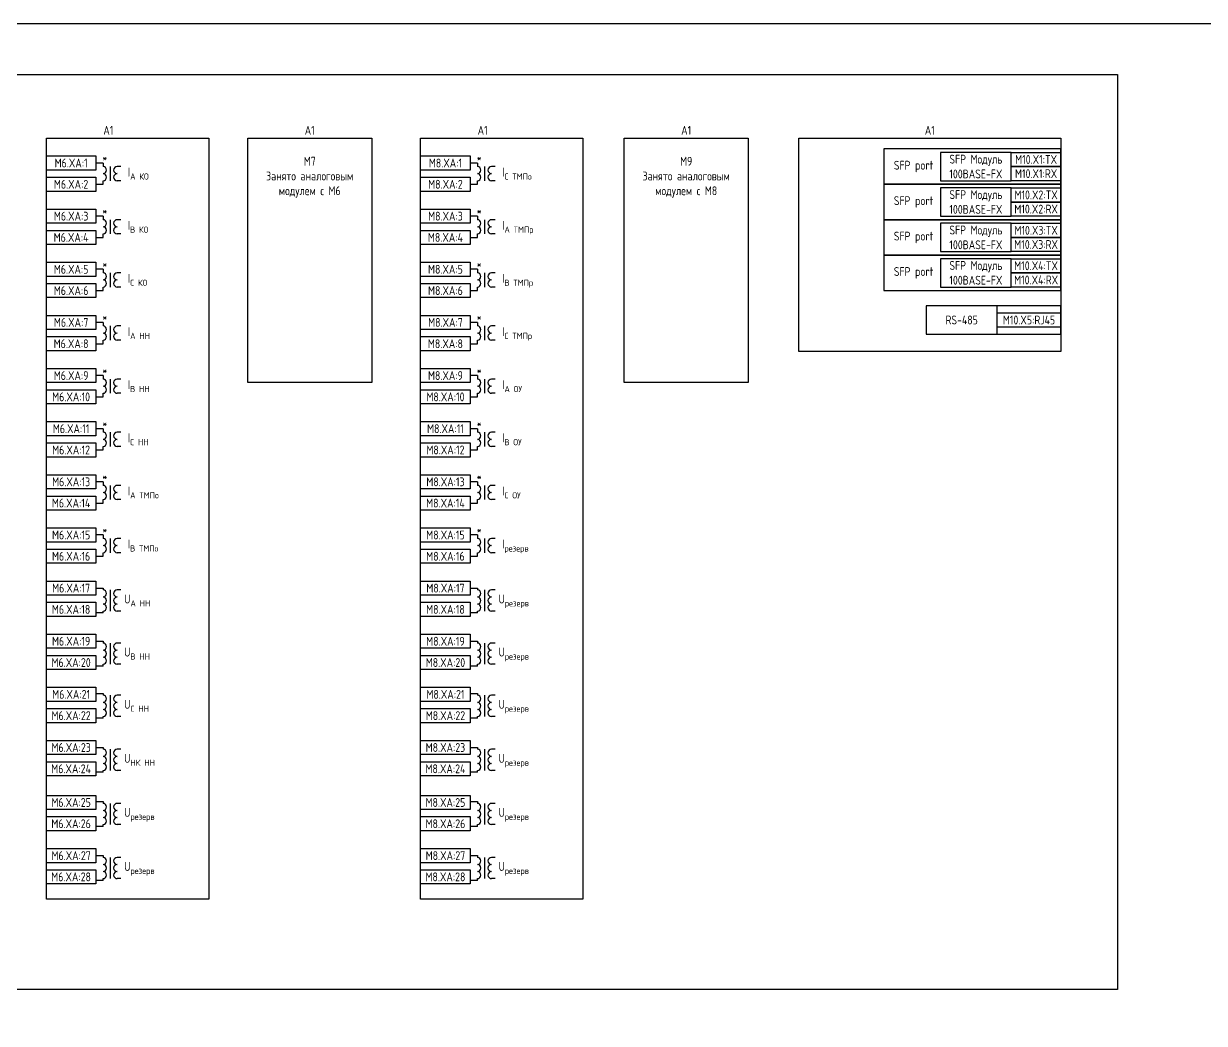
# Model space of a CAD drawing. Header units: millimetres. Extents: x -921 to 2149, y -90 to 586.
# Drawn here: x 306 to 639.3, y 303.8 to 586 of the extents above; entities that cross this region are included whole.
import ezdxf

# ---------------------------------------------------------------- set-up
doc = ezdxf.new("R2010")
doc.units = ezdxf.units.MM
doc.styles.add('Gost_type_A', font='GOST_A.TTF')

msp = doc.modelspace()

# ---------------------------------------------------------------- linework, layer by layer
for p, q in [((328.44, 546.64), (326.44, 546.64)), ((434.09, 546.64), (432.09, 546.64)), ((326.44, 540.64), (328.44, 540.64)), ((432.09, 540.64), (434.09, 540.64)), ((328.44, 531.64), (326.44, 531.64)), ((434.09, 531.64), (432.09, 531.64)), ((326.44, 525.64), (328.44, 525.64)), ((432.09, 525.64), (434.09, 525.64)), ((328.44, 516.64), (326.44, 516.64)), ((434.09, 516.64), (432.09, 516.64)), ((326.44, 510.64), (328.44, 510.64)), ((432.09, 510.64), (434.09, 510.64)), ((328.44, 501.64), (326.44, 501.64)), ((434.09, 501.64), (432.09, 501.64)), ((326.44, 495.64), (328.44, 495.64)), ((432.09, 495.64), (434.09, 495.64)), ((328.44, 486.64), (326.44, 486.64)), ((434.09, 486.64), (432.09, 486.64)), ((326.44, 480.64), (328.44, 480.64)), ((432.09, 480.64), (434.09, 480.64)), ((328.44, 471.64), (326.44, 471.64)), ((434.09, 471.64), (432.09, 471.64)), ((326.44, 465.64), (328.44, 465.64)), ((432.09, 465.64), (434.09, 465.64)), ((328.44, 456.64), (326.44, 456.64)), ((434.09, 456.64), (432.09, 456.64)), ((326.44, 450.64), (328.44, 450.64)), ((432.09, 450.64), (434.09, 450.64)), ((328.44, 441.64), (326.44, 441.64)), ((434.09, 441.64), (432.09, 441.64)), ((326.44, 435.64), (328.44, 435.64)), ((432.09, 435.64), (434.09, 435.64))]:
    msp.add_line(p, q)
at = {"ltscale": 4}
for p, q in [((328.44, 546.64), (328.44, 545.64)), ((434.09, 546.64), (434.09, 545.64)), ((328.44, 546.14), (328.44, 545.64)), ((330.44, 545.64), (330.44, 541.64)), ((330.44, 545.64), (330.44, 541.64)), ((333.44, 545.64), (332.44, 545.64)), ((333.44, 545.64), (332.44, 545.64)), ((434.09, 546.14), (434.09, 545.64)), ((436.09, 545.64), (436.09, 541.64)), ((436.09, 545.64), (436.09, 541.64)), ((439.09, 545.64), (438.09, 545.64)), ((439.09, 545.64), (438.09, 545.64)), ((328.44, 540.64), (328.44, 541.64)), ((333.44, 541.64), (332.44, 541.64)), ((333.44, 541.64), (332.44, 541.64)), ((434.09, 540.64), (434.09, 541.64)), ((439.09, 541.64), (438.09, 541.64)), ((439.09, 541.64), (438.09, 541.64)), ((328.44, 531.64), (328.44, 530.64)), ((328.44, 531.14), (328.44, 530.64)), ((330.44, 530.64), (330.44, 526.64)), ((330.44, 530.64), (330.44, 526.64)), ((333.44, 530.64), (332.44, 530.64)), ((333.44, 530.64), (332.44, 530.64)), ((434.09, 531.64), (434.09, 530.64)), ((434.09, 531.14), (434.09, 530.64)), ((436.09, 530.64), (436.09, 526.64)), ((436.09, 530.64), (436.09, 526.64)), ((439.09, 530.64), (438.09, 530.64)), ((439.09, 530.64), (438.09, 530.64)), ((328.44, 525.64), (328.44, 526.64)), ((333.44, 526.64), (332.44, 526.64)), ((333.44, 526.64), (332.44, 526.64)), ((434.09, 525.64), (434.09, 526.64)), ((439.09, 526.64), (438.09, 526.64)), ((439.09, 526.64), (438.09, 526.64)), ((328.44, 516.64), (328.44, 515.64)), ((434.09, 516.64), (434.09, 515.64)), ((328.44, 516.14), (328.44, 515.64)), ((330.44, 515.64), (330.44, 511.64)), ((330.44, 515.64), (330.44, 511.64)), ((333.44, 515.64), (332.44, 515.64)), ((333.44, 515.64), (332.44, 515.64)), ((434.09, 516.14), (434.09, 515.64)), ((436.09, 515.64), (436.09, 511.64)), ((436.09, 515.64), (436.09, 511.64)), ((439.09, 515.64), (438.09, 515.64)), ((439.09, 515.64), (438.09, 515.64)), ((328.44, 510.64), (328.44, 511.64)), ((333.44, 511.64), (332.44, 511.64)), ((333.44, 511.64), (332.44, 511.64)), ((434.09, 510.64), (434.09, 511.64)), ((439.09, 511.64), (438.09, 511.64)), ((439.09, 511.64), (438.09, 511.64)), ((328.44, 501.64), (328.44, 500.64)), ((328.44, 501.14), (328.44, 500.64)), ((330.44, 500.64), (330.44, 496.64)), ((330.44, 500.64), (330.44, 496.64)), ((333.44, 500.64), (332.44, 500.64)), ((333.44, 500.64), (332.44, 500.64)), ((434.09, 501.64), (434.09, 500.64)), ((434.09, 501.14), (434.09, 500.64)), ((436.09, 500.64), (436.09, 496.64)), ((436.09, 500.64), (436.09, 496.64)), ((439.09, 500.64), (438.09, 500.64)), ((439.09, 500.64), (438.09, 500.64)), ((328.44, 495.64), (328.44, 496.64)), ((333.44, 496.64), (332.44, 496.64)), ((333.44, 496.64), (332.44, 496.64)), ((434.09, 495.64), (434.09, 496.64)), ((439.09, 496.64), (438.09, 496.64)), ((439.09, 496.64), (438.09, 496.64)), ((328.44, 486.64), (328.44, 485.64)), ((434.09, 486.64), (434.09, 485.64)), ((328.44, 486.14), (328.44, 485.64)), ((330.44, 485.64), (330.44, 481.64)), ((330.44, 485.64), (330.44, 481.64)), ((333.44, 485.64), (332.44, 485.64)), ((333.44, 485.64), (332.44, 485.64)), ((434.09, 486.14), (434.09, 485.64)), ((436.09, 485.64), (436.09, 481.64)), ((436.09, 485.64), (436.09, 481.64)), ((439.09, 485.64), (438.09, 485.64)), ((439.09, 485.64), (438.09, 485.64)), ((328.44, 480.64), (328.44, 481.64)), ((333.44, 481.64), (332.44, 481.64)), ((333.44, 481.64), (332.44, 481.64)), ((434.09, 480.64), (434.09, 481.64)), ((439.09, 481.64), (438.09, 481.64)), ((439.09, 481.64), (438.09, 481.64)), ((328.44, 471.64), (328.44, 470.64)), ((328.44, 471.14), (328.44, 470.64)), ((330.44, 470.64), (330.44, 466.64)), ((330.44, 470.64), (330.44, 466.64)), ((333.44, 470.64), (332.44, 470.64)), ((333.44, 470.64), (332.44, 470.64)), ((434.09, 471.64), (434.09, 470.64)), ((434.09, 471.14), (434.09, 470.64)), ((436.09, 470.64), (436.09, 466.64)), ((436.09, 470.64), (436.09, 466.64)), ((439.09, 470.64), (438.09, 470.64)), ((439.09, 470.64), (438.09, 470.64)), ((328.44, 465.64), (328.44, 466.64)), ((333.44, 466.64), (332.44, 466.64)), ((333.44, 466.64), (332.44, 466.64)), ((434.09, 465.64), (434.09, 466.64)), ((439.09, 466.64), (438.09, 466.64)), ((439.09, 466.64), (438.09, 466.64)), ((328.44, 456.64), (328.44, 455.64)), ((434.09, 456.64), (434.09, 455.64)), ((328.44, 456.14), (328.44, 455.64)), ((330.44, 455.64), (330.44, 451.64)), ((330.44, 455.64), (330.44, 451.64)), ((333.44, 455.64), (332.44, 455.64)), ((333.44, 455.64), (332.44, 455.64)), ((434.09, 456.14), (434.09, 455.64)), ((436.09, 455.64), (436.09, 451.64)), ((436.09, 455.64), (436.09, 451.64)), ((439.09, 455.64), (438.09, 455.64)), ((439.09, 455.64), (438.09, 455.64)), ((328.44, 450.64), (328.44, 451.64)), ((333.44, 451.64), (332.44, 451.64)), ((333.44, 451.64), (332.44, 451.64)), ((434.09, 450.64), (434.09, 451.64)), ((439.09, 451.64), (438.09, 451.64)), ((439.09, 451.64), (438.09, 451.64)), ((328.44, 441.64), (328.44, 440.64)), ((328.44, 441.14), (328.44, 440.64)), ((330.44, 440.64), (330.44, 436.64)), ((330.44, 440.64), (330.44, 436.64)), ((333.44, 440.64), (332.44, 440.64)), ((333.44, 440.64), (332.44, 440.64)), ((434.09, 441.64), (434.09, 440.64)), ((434.09, 441.14), (434.09, 440.64)), ((436.09, 440.64), (436.09, 436.64)), ((436.09, 440.64), (436.09, 436.64)), ((439.09, 440.64), (438.09, 440.64)), ((439.09, 440.64), (438.09, 440.64)), ((328.44, 435.64), (328.44, 436.64)), ((333.44, 436.64), (332.44, 436.64)), ((333.44, 436.64), (332.44, 436.64)), ((434.09, 435.64), (434.09, 436.64)), ((439.09, 436.64), (438.09, 436.64)), ((439.09, 436.64), (438.09, 436.64)), ((326.44, 426.64), (328.44, 426.64)), ((328.44, 426.64), (328.44, 426.14)), ((328.44, 426.64), (328.44, 426.14)), ((432.09, 426.64), (434.09, 426.64)), ((434.09, 426.64), (434.09, 426.14)), ((434.09, 426.64), (434.09, 426.14)), ((330.44, 426.14), (330.44, 422.14)), ((330.44, 424.14), (330.44, 420.14)), ((333.44, 426.14), (332.44, 426.14)), ((436.09, 426.14), (436.09, 422.14)), ((436.09, 424.14), (436.09, 420.14)), ((439.09, 426.14), (438.09, 426.14)), ((328.44, 419.64), (328.44, 420.14)), ((333.44, 420.14), (332.44, 420.14)), ((434.09, 419.64), (434.09, 420.14)), ((439.09, 420.14), (438.09, 420.14)), ((328.44, 419.64), (326.44, 419.64)), ((434.09, 419.64), (432.09, 419.64)), ((326.44, 411.64), (328.44, 411.64)), ((328.44, 411.64), (328.44, 411.14)), ((328.44, 411.64), (328.44, 411.14)), ((330.44, 411.14), (330.44, 407.14)), ((333.44, 411.14), (332.44, 411.14)), ((432.09, 411.64), (434.09, 411.64)), ((434.09, 411.64), (434.09, 411.14)), ((434.09, 411.64), (434.09, 411.14)), ((436.09, 411.14), (436.09, 407.14)), ((439.09, 411.14), (438.09, 411.14)), ((330.44, 409.14), (330.44, 405.14)), ((436.09, 409.14), (436.09, 405.14)), ((328.44, 404.64), (326.44, 404.64)), ((328.44, 404.64), (328.44, 405.14)), ((333.44, 405.14), (332.44, 405.14)), ((434.09, 404.64), (432.09, 404.64)), ((434.09, 404.64), (434.09, 405.14)), ((439.09, 405.14), (438.09, 405.14)), ((326.44, 396.89), (328.44, 396.89)), ((328.44, 396.89), (328.44, 396.39)), ((328.44, 396.89), (328.44, 396.39)), ((432.09, 396.89), (434.09, 396.89)), ((434.09, 396.89), (434.09, 396.39)), ((434.09, 396.89), (434.09, 396.39)), ((330.44, 396.39), (330.44, 392.39)), ((330.44, 394.39), (330.44, 390.39)), ((333.44, 396.39), (332.44, 396.39)), ((436.09, 396.39), (436.09, 392.39)), ((436.09, 394.39), (436.09, 390.39)), ((439.09, 396.39), (438.09, 396.39)), ((328.44, 389.89), (328.44, 390.39)), ((333.44, 390.39), (332.44, 390.39)), ((434.09, 389.89), (434.09, 390.39)), ((439.09, 390.39), (438.09, 390.39)), ((328.44, 389.89), (326.44, 389.89)), ((434.09, 389.89), (432.09, 389.89)), ((326.44, 381.64), (328.44, 381.64)), ((328.44, 381.64), (328.44, 381.14)), ((328.44, 381.64), (328.44, 381.14)), ((330.44, 381.14), (330.44, 377.14)), ((333.44, 381.14), (332.44, 381.14)), ((432.09, 381.64), (434.09, 381.64)), ((434.09, 381.64), (434.09, 381.14)), ((434.09, 381.64), (434.09, 381.14)), ((436.09, 381.14), (436.09, 377.14)), ((439.09, 381.14), (438.09, 381.14)), ((330.44, 379.14), (330.44, 375.14)), ((436.09, 379.14), (436.09, 375.14)), ((328.44, 374.64), (326.44, 374.64)), ((328.44, 374.64), (328.44, 375.14)), ((333.44, 375.14), (332.44, 375.14)), ((434.09, 374.64), (432.09, 374.64)), ((434.09, 374.64), (434.09, 375.14)), ((439.09, 375.14), (438.09, 375.14)), ((326.44, 366.38), (328.44, 366.38)), ((328.44, 366.38), (328.44, 365.88)), ((328.44, 366.38), (328.44, 365.88)), ((330.44, 365.88), (330.44, 361.88)), ((330.44, 363.88), (330.44, 359.88)), ((333.44, 365.88), (332.44, 365.88)), ((432.09, 366.38), (434.09, 366.38)), ((434.09, 366.38), (434.09, 365.88)), ((434.09, 366.38), (434.09, 365.88)), ((436.09, 365.88), (436.09, 361.88)), ((436.09, 363.88), (436.09, 359.88)), ((439.09, 365.88), (438.09, 365.88)), ((328.44, 359.38), (326.44, 359.38)), ((328.44, 359.38), (328.44, 359.88)), ((333.44, 359.88), (332.44, 359.88)), ((434.09, 359.38), (432.09, 359.38)), ((434.09, 359.38), (434.09, 359.88)), ((439.09, 359.88), (438.09, 359.88)), ((326.44, 351.12), (328.44, 351.12)), ((328.44, 351.12), (328.44, 350.62)), ((328.44, 351.12), (328.44, 350.62)), ((330.44, 350.62), (330.44, 346.62)), ((333.44, 350.62), (332.44, 350.62)), ((432.09, 351.12), (434.09, 351.12)), ((434.09, 351.12), (434.09, 350.62)), ((434.09, 351.12), (434.09, 350.62)), ((436.09, 350.62), (436.09, 346.62)), ((439.09, 350.62), (438.09, 350.62)), ((330.44, 348.62), (330.44, 344.62)), ((436.09, 348.62), (436.09, 344.62)), ((328.44, 344.12), (326.44, 344.12)), ((328.44, 344.12), (328.44, 344.62)), ((333.44, 344.62), (332.44, 344.62)), ((434.09, 344.12), (432.09, 344.12)), ((434.09, 344.12), (434.09, 344.62)), ((439.09, 344.62), (438.09, 344.62))]:
    msp.add_line(p, q, dxfattribs=at)
for points in [[(-920.84, 586), (2149.4, 586), (2149.4, -90), (-920.84, -90)], [(0, 571.64), (614.79, 571.64), (614.79, 313.36), (0, 313.36)], [(312.44, 553.64), (358.26, 553.64), (358.26, 338.86), (312.44, 338.86)], [(369.28, 553.64), (404.28, 553.64), (404.28, 484.64), (369.28, 484.64)], [(418.09, 553.64), (463.91, 553.64), (463.91, 338.87), (418.09, 338.87)], [(475.54, 553.64), (510.54, 553.64), (510.54, 484.64), (475.54, 484.64)], [(524.8, 553.64), (598.8, 553.64), (598.8, 493.46), (524.8, 493.46)], [(598.8, 550.64), (548.8, 550.64), (548.8, 540.64), (598.8, 540.64)], [(312.44, 548.64), (326.44, 548.64), (326.44, 544.64), (312.44, 544.64)], [(418.09, 548.64), (432.09, 548.64), (432.09, 544.64), (418.09, 544.64)], [(584.8, 549.64), (598.8, 549.64), (598.8, 545.64), (584.8, 545.64)], [(584.8, 545.64), (598.8, 545.64), (598.8, 541.64), (584.8, 541.64)], [(312.44, 542.64), (326.44, 542.64), (326.44, 538.64), (312.44, 538.64)], [(418.09, 542.64), (432.09, 542.64), (432.09, 538.64), (418.09, 538.64)], [(598.8, 540.64), (548.8, 540.64), (548.8, 530.64), (598.8, 530.64)], [(584.8, 539.64), (598.8, 539.64), (598.8, 535.64), (584.8, 535.64)], [(312.44, 533.64), (326.44, 533.64), (326.44, 529.64), (312.44, 529.64)], [(418.09, 533.64), (432.09, 533.64), (432.09, 529.64), (418.09, 529.64)], [(584.8, 535.64), (598.8, 535.64), (598.8, 531.64), (584.8, 531.64)], [(598.8, 530.64), (548.8, 530.64), (548.8, 520.64), (598.8, 520.64)], [(312.44, 527.64), (326.44, 527.64), (326.44, 523.64), (312.44, 523.64)], [(418.09, 527.64), (432.09, 527.64), (432.09, 523.64), (418.09, 523.64)], [(584.8, 529.64), (598.8, 529.64), (598.8, 525.64), (584.8, 525.64)], [(584.8, 525.64), (598.8, 525.64), (598.8, 521.64), (584.8, 521.64)], [(598.8, 520.64), (548.8, 520.64), (548.8, 510.64), (598.8, 510.64)], [(312.44, 518.64), (326.44, 518.64), (326.44, 514.64), (312.44, 514.64)], [(418.09, 518.64), (432.09, 518.64), (432.09, 514.64), (418.09, 514.64)], [(584.8, 519.64), (598.8, 519.64), (598.8, 515.64), (584.8, 515.64)], [(584.8, 515.64), (598.8, 515.64), (598.8, 511.64), (584.8, 511.64)], [(312.44, 512.64), (326.44, 512.64), (326.44, 508.64), (312.44, 508.64)], [(418.09, 512.64), (432.09, 512.64), (432.09, 508.64), (418.09, 508.64)], [(312.44, 503.64), (326.44, 503.64), (326.44, 499.64), (312.44, 499.64)], [(418.09, 503.64), (432.09, 503.64), (432.09, 499.64), (418.09, 499.64)], [(580.8, 504.33), (598.8, 504.33), (598.8, 500.33), (580.8, 500.33)], [(312.44, 497.64), (326.44, 497.64), (326.44, 493.64), (312.44, 493.64)], [(418.09, 497.64), (432.09, 497.64), (432.09, 493.64), (418.09, 493.64)], [(312.44, 488.64), (326.44, 488.64), (326.44, 484.64), (312.44, 484.64)], [(418.09, 488.64), (432.09, 488.64), (432.09, 484.64), (418.09, 484.64)], [(312.44, 482.64), (326.44, 482.64), (326.44, 478.64), (312.44, 478.64)], [(418.09, 482.64), (432.09, 482.64), (432.09, 478.64), (418.09, 478.64)], [(312.44, 473.64), (326.44, 473.64), (326.44, 469.64), (312.44, 469.64)], [(418.09, 473.64), (432.09, 473.64), (432.09, 469.64), (418.09, 469.64)], [(312.44, 467.64), (326.44, 467.64), (326.44, 463.64), (312.44, 463.64)], [(418.09, 467.64), (432.09, 467.64), (432.09, 463.64), (418.09, 463.64)], [(312.44, 458.64), (326.44, 458.64), (326.44, 454.64), (312.44, 454.64)], [(418.09, 458.64), (432.09, 458.64), (432.09, 454.64), (418.09, 454.64)], [(312.44, 452.64), (326.44, 452.64), (326.44, 448.64), (312.44, 448.64)], [(418.09, 452.64), (432.09, 452.64), (432.09, 448.64), (418.09, 448.64)], [(312.44, 443.64), (326.44, 443.64), (326.44, 439.64), (312.44, 439.64)], [(418.09, 443.64), (432.09, 443.64), (432.09, 439.64), (418.09, 439.64)], [(312.44, 437.64), (326.44, 437.64), (326.44, 433.64), (312.44, 433.64)], [(418.09, 437.64), (432.09, 437.64), (432.09, 433.64), (418.09, 433.64)], [(312.44, 428.64), (326.44, 428.64), (326.44, 424.64), (312.44, 424.64)], [(418.09, 428.64), (432.09, 428.64), (432.09, 424.64), (418.09, 424.64)], [(312.44, 422.64), (326.44, 422.64), (326.44, 418.64), (312.44, 418.64)], [(418.09, 422.64), (432.09, 422.64), (432.09, 418.64), (418.09, 418.64)], [(312.44, 413.64), (326.44, 413.64), (326.44, 409.64), (312.44, 409.64)], [(418.09, 413.64), (432.09, 413.64), (432.09, 409.64), (418.09, 409.64)], [(312.44, 407.64), (326.44, 407.64), (326.44, 403.64), (312.44, 403.64)], [(418.09, 407.64), (432.09, 407.64), (432.09, 403.64), (418.09, 403.64)], [(312.44, 398.64), (326.44, 398.64), (326.44, 394.64), (312.44, 394.64)], [(418.09, 398.64), (432.09, 398.64), (432.09, 394.64), (418.09, 394.64)], [(312.44, 392.64), (326.44, 392.64), (326.44, 388.64), (312.44, 388.64)], [(418.09, 392.64), (432.09, 392.64), (432.09, 388.64), (418.09, 388.64)], [(312.44, 383.64), (326.44, 383.64), (326.44, 379.64), (312.44, 379.64)], [(418.09, 383.64), (432.09, 383.64), (432.09, 379.64), (418.09, 379.64)], [(312.44, 377.64), (326.44, 377.64), (326.44, 373.64), (312.44, 373.64)], [(418.09, 377.64), (432.09, 377.64), (432.09, 373.64), (418.09, 373.64)], [(312.44, 368.12), (326.44, 368.12), (326.44, 364.12), (312.44, 364.12)], [(418.09, 368.12), (432.09, 368.12), (432.09, 364.12), (418.09, 364.12)], [(312.44, 362.12), (326.44, 362.12), (326.44, 358.12), (312.44, 358.12)], [(418.09, 362.12), (432.09, 362.12), (432.09, 358.12), (418.09, 358.12)], [(312.44, 353.12), (326.44, 353.12), (326.44, 349.12), (312.44, 349.12)], [(418.09, 353.12), (432.09, 353.12), (432.09, 349.12), (418.09, 349.12)], [(312.44, 347.12), (326.44, 347.12), (326.44, 343.12), (312.44, 343.12)], [(418.09, 347.12), (432.09, 347.12), (432.09, 343.12), (418.09, 343.12)]]:
    msp.add_lwpolyline(points, close=True)
at = {"linetype": 'Continuous', "lineweight": 25, "ltscale": 4}
for points in [[(564.8, 541.64), (584.8, 541.64), (584.8, 549.64), (564.8, 549.64)], [(564.8, 531.64), (584.8, 531.64), (584.8, 539.64), (564.8, 539.64)], [(564.8, 521.64), (584.8, 521.64), (584.8, 529.64), (564.8, 529.64)], [(564.8, 511.64), (584.8, 511.64), (584.8, 519.64), (564.8, 519.64)]]:
    msp.add_lwpolyline(points, close=True, dxfattribs=at)
at = {"ltscale": 4}
for points in [[(560.8, 498.33), (598.8, 498.33), (598.8, 506.33), (560.8, 506.33)], [(560.8, 498.33), (580.8, 498.33), (580.8, 506.33), (560.8, 506.33)]]:
    msp.add_lwpolyline(points, close=True, dxfattribs=at)
for centre, start, end in [((328.44, 544.64), 270, 90), ((328.44, 544.64), 270, 90), ((328.44, 542.64), 270, 90), ((328.44, 542.64), 270, 90), ((332.44, 544.64), 90, 270), ((332.44, 544.64), 90, 270), ((332.44, 542.64), 90, 270), ((332.44, 542.64), 90, 270), ((434.09, 544.64), 270, 90), ((434.09, 544.64), 270, 90), ((434.09, 542.64), 270, 90), ((434.09, 542.64), 270, 90), ((438.09, 544.64), 90, 270), ((438.09, 544.64), 90, 270), ((438.09, 542.64), 90, 270), ((438.09, 542.64), 90, 270), ((328.44, 529.64), 270, 90), ((328.44, 529.64), 270, 90), ((332.44, 529.64), 90, 270), ((332.44, 529.64), 90, 270), ((434.09, 529.64), 270, 90), ((434.09, 529.64), 270, 90), ((438.09, 529.64), 90, 270), ((438.09, 529.64), 90, 270), ((328.44, 527.64), 270, 90), ((328.44, 527.64), 270, 90), ((332.44, 527.64), 90, 270), ((332.44, 527.64), 90, 270), ((434.09, 527.64), 270, 90), ((434.09, 527.64), 270, 90), ((438.09, 527.64), 90, 270), ((438.09, 527.64), 90, 270), ((328.44, 514.64), 270, 90), ((328.44, 514.64), 270, 90), ((328.44, 512.64), 270, 90), ((328.44, 512.64), 270, 90), ((332.44, 514.64), 90, 270), ((332.44, 514.64), 90, 270), ((332.44, 512.64), 90, 270), ((332.44, 512.64), 90, 270), ((434.09, 514.64), 270, 90), ((434.09, 514.64), 270, 90), ((434.09, 512.64), 270, 90), ((434.09, 512.64), 270, 90), ((438.09, 514.64), 90, 270), ((438.09, 514.64), 90, 270), ((438.09, 512.64), 90, 270), ((438.09, 512.64), 90, 270), ((328.44, 499.64), 270, 90), ((328.44, 499.64), 270, 90), ((332.44, 499.64), 90, 270), ((332.44, 499.64), 90, 270), ((434.09, 499.64), 270, 90), ((434.09, 499.64), 270, 90), ((438.09, 499.64), 90, 270), ((438.09, 499.64), 90, 270), ((328.44, 497.64), 270, 90), ((328.44, 497.64), 270, 90), ((332.44, 497.64), 90, 270), ((332.44, 497.64), 90, 270), ((434.09, 497.64), 270, 90), ((434.09, 497.64), 270, 90), ((438.09, 497.64), 90, 270), ((438.09, 497.64), 90, 270), ((328.44, 484.64), 270, 90), ((328.44, 484.64), 270, 90), ((328.44, 482.64), 270, 90), ((328.44, 482.64), 270, 90), ((332.44, 484.64), 90, 270), ((332.44, 484.64), 90, 270), ((332.44, 482.64), 90, 270), ((332.44, 482.64), 90, 270), ((434.09, 484.64), 270, 90), ((434.09, 484.64), 270, 90), ((434.09, 482.64), 270, 90), ((434.09, 482.64), 270, 90), ((438.09, 484.64), 90, 270), ((438.09, 484.64), 90, 270), ((438.09, 482.64), 90, 270), ((438.09, 482.64), 90, 270), ((328.44, 469.64), 270, 90), ((328.44, 469.64), 270, 90), ((332.44, 469.64), 90, 270), ((332.44, 469.64), 90, 270), ((434.09, 469.64), 270, 90), ((434.09, 469.64), 270, 90), ((438.09, 469.64), 90, 270), ((438.09, 469.64), 90, 270), ((328.44, 467.64), 270, 90), ((328.44, 467.64), 270, 90), ((332.44, 467.64), 90, 270), ((332.44, 467.64), 90, 270), ((434.09, 467.64), 270, 90), ((434.09, 467.64), 270, 90), ((438.09, 467.64), 90, 270), ((438.09, 467.64), 90, 270), ((328.44, 454.64), 270, 90), ((328.44, 454.64), 270, 90), ((328.44, 452.64), 270, 90), ((328.44, 452.64), 270, 90), ((332.44, 454.64), 90, 270), ((332.44, 454.64), 90, 270), ((332.44, 452.64), 90, 270), ((332.44, 452.64), 90, 270), ((434.09, 454.64), 270, 90), ((434.09, 454.64), 270, 90), ((434.09, 452.64), 270, 90), ((434.09, 452.64), 270, 90), ((438.09, 454.64), 90, 270), ((438.09, 454.64), 90, 270), ((438.09, 452.64), 90, 270), ((438.09, 452.64), 90, 270), ((328.44, 439.64), 270, 90), ((328.44, 439.64), 270, 90), ((332.44, 439.64), 90, 270), ((332.44, 439.64), 90, 270), ((434.09, 439.64), 270, 90), ((434.09, 439.64), 270, 90), ((438.09, 439.64), 90, 270), ((438.09, 439.64), 90, 270), ((328.44, 437.64), 270, 90), ((328.44, 437.64), 270, 90), ((332.44, 437.64), 90, 270), ((332.44, 437.64), 90, 270), ((434.09, 437.64), 270, 90), ((434.09, 437.64), 270, 90), ((438.09, 437.64), 90, 270), ((438.09, 437.64), 90, 270), ((328.44, 425.14), 270, 90), ((328.44, 423.14), 270, 90), ((332.44, 425.14), 90, 270), ((332.44, 425.14), 90, 270), ((332.44, 423.14), 90, 270), ((332.44, 423.14), 90, 270), ((434.09, 425.14), 270, 90), ((434.09, 423.14), 270, 90), ((438.09, 425.14), 90, 270), ((438.09, 425.14), 90, 270), ((438.09, 423.14), 90, 270), ((438.09, 423.14), 90, 270), ((328.44, 421.14), 270, 90), ((332.44, 421.14), 90, 270), ((434.09, 421.14), 270, 90), ((438.09, 421.14), 90, 270), ((328.44, 410.14), 270, 90), ((332.44, 410.14), 90, 270), ((332.44, 410.14), 90, 270), ((434.09, 410.14), 270, 90), ((438.09, 410.14), 90, 270), ((438.09, 410.14), 90, 270), ((328.44, 408.14), 270, 90), ((328.44, 406.14), 270, 90), ((332.44, 408.14), 90, 270), ((332.44, 408.14), 90, 270), ((332.44, 406.14), 90, 270), ((434.09, 408.14), 270, 90), ((434.09, 406.14), 270, 90), ((438.09, 408.14), 90, 270), ((438.09, 408.14), 90, 270), ((438.09, 406.14), 90, 270), ((328.44, 395.39), 270, 90), ((328.44, 393.39), 270, 90), ((332.44, 395.39), 90, 270), ((332.44, 395.39), 90, 270), ((332.44, 393.39), 90, 270), ((332.44, 393.39), 90, 270), ((434.09, 395.39), 270, 90), ((434.09, 393.39), 270, 90), ((438.09, 395.39), 90, 270), ((438.09, 395.39), 90, 270), ((438.09, 393.39), 90, 270), ((438.09, 393.39), 90, 270), ((328.44, 391.39), 270, 90), ((332.44, 391.39), 90, 270), ((434.09, 391.39), 270, 90), ((438.09, 391.39), 90, 270), ((328.44, 380.14), 270, 90), ((332.44, 380.14), 90, 270), ((332.44, 380.14), 90, 270), ((434.09, 380.14), 270, 90), ((438.09, 380.14), 90, 270), ((438.09, 380.14), 90, 270), ((328.44, 378.14), 270, 90), ((328.44, 376.14), 270, 90), ((332.44, 378.14), 90, 270), ((332.44, 378.14), 90, 270), ((332.44, 376.14), 90, 270), ((434.09, 378.14), 270, 90), ((434.09, 376.14), 270, 90), ((438.09, 378.14), 90, 270), ((438.09, 378.14), 90, 270), ((438.09, 376.14), 90, 270), ((328.44, 364.88), 270, 90), ((328.44, 362.88), 270, 90), ((332.44, 364.88), 90, 270), ((332.44, 364.88), 90, 270), ((332.44, 362.88), 90, 270), ((332.44, 362.88), 90, 270), ((434.09, 364.88), 270, 90), ((434.09, 362.88), 270, 90), ((438.09, 364.88), 90, 270), ((438.09, 364.88), 90, 270), ((438.09, 362.88), 90, 270), ((438.09, 362.88), 90, 270), ((328.44, 360.88), 270, 90), ((332.44, 360.88), 90, 270), ((434.09, 360.88), 270, 90), ((438.09, 360.88), 90, 270), ((328.44, 349.62), 270, 90), ((332.44, 349.62), 90, 270), ((332.44, 349.62), 90, 270), ((434.09, 349.62), 270, 90), ((438.09, 349.62), 90, 270), ((438.09, 349.62), 90, 270), ((328.44, 347.62), 270, 90), ((328.44, 345.62), 270, 90), ((332.44, 347.62), 90, 270), ((332.44, 347.62), 90, 270), ((332.44, 345.62), 90, 270), ((434.09, 347.62), 270, 90), ((434.09, 345.62), 270, 90), ((438.09, 347.62), 90, 270), ((438.09, 347.62), 90, 270), ((438.09, 345.62), 90, 270)]:
    msp.add_arc(centre, 1, start, end, dxfattribs=at)

# ---------------------------------------------------------------- texts
at = {"char_height": 2.5, "attachment_point": 8, "line_spacing_factor": 0.9, "style": 'Gost_type_A'}
for insert, width in [((329.94, 554.64), 35), ((386.78, 554.64), 35), ((435.59, 554.64), 35), ((493.04, 554.64), 35), ((561.8, 554.64), 74.0002)]:
    msp.add_mtext('A1', dxfattribs=dict(at, insert=insert, width=width))
at = {"char_height": 2.5, "style": 'Gost_type_A'}
for s, insert, width, attachment_point in [('M6.XA:1', (319.44, 546.64), 14, 5), ('*', (328.94, 548.14), 3, 5), ('M7\\PЗанято аналоговым модулем с М6', (386.78, 542.64), 35, 5), ('M8.XA:1', (425.09, 546.64), 14, 5), ('*', (434.59, 548.14), 3, 5), ('M9\\PЗанято аналоговым модулем с М8', (493.04, 542.64), 35, 5), ('SFP port', (562.8, 545.64), 20, 6), ('SFP Mодуль 100BASE-FX', (574.8, 545.64), 19.9998, 5), ('M10.X1:TX', (591.8, 547.64), 14, 5), ('\\A1;I{\\H0.7x;\\S^ А КО;}', (335.44, 543.64), 8, 4), ('\\A1;I{\\H0.7x;\\S^ С ТМПо;}', (441.09, 543.64), 8, 4), ('M10.X1:RX', (591.8, 543.64), 14, 5), ('M6.XA:2', (319.43, 540.64), 14.018, 5), ('M8.XA:2', (425.09, 540.64), 14.018, 5), ('SFP port', (562.8, 535.64), 20, 6), ('SFP Mодуль 100BASE-FX', (574.8, 535.64), 19.9998, 5), ('M10.X2:TX', (591.8, 537.64), 14, 5), ('*', (328.94, 533.14), 3, 5), ('*', (434.59, 533.14), 3, 5), ('M10.X2:RX', (591.8, 533.64), 14, 5), ('M6.XA:3', (319.44, 531.64), 14, 5), ('\\A1;I{\\H0.7x;\\S^ В КО;}', (335.44, 528.64), 8, 4), ('M8.XA:3', (425.09, 531.64), 14, 5), ('\\A1;I{\\H0.7x;\\S^ А ТМПр;}', (441.09, 528.64), 8, 4), ('M6.XA:4', (319.43, 525.63), 14.018, 5), ('M8.XA:4', (425.09, 525.63), 14.018, 5), ('SFP port', (562.8, 525.64), 20, 6), ('SFP Mодуль 100BASE-FX', (574.8, 525.64), 19.9998, 5), ('M10.X3:TX', (591.8, 527.64), 14, 5), ('M10.X3:RX', (591.8, 523.64), 14, 5), ('M6.XA:5', (319.44, 516.64), 14, 5), ('*', (328.94, 518.14), 3, 5), ('M8.XA:5', (425.09, 516.64), 14, 5), ('*', (434.59, 518.14), 3, 5), ('SFP port', (562.8, 515.64), 20, 6), ('SFP Mодуль 100BASE-FX', (574.8, 515.64), 19.9998, 5), ('M10.X4:TX', (591.8, 517.64), 14, 5), ('\\A1;I{\\H0.7x;\\S^ С КО;}', (335.44, 513.64), 8, 4), ('\\A1;I{\\H0.7x;\\S^ В ТМПр;}', (441.09, 513.64), 8, 4), ('M10.X4:RX', (591.8, 513.64), 14, 5), ('M6.XA:6', (319.43, 510.63), 14.018, 5), ('M8.XA:6', (425.09, 510.63), 14.018, 5), ('*', (328.94, 503.14), 3, 5), ('*', (434.59, 503.14), 3, 5), ('RS-485', (570.8, 502.33), 19.9998, 5), ('M10.X5:RJ45', (589.8, 502.33), 18.0002, 5), ('M6.XA:7', (319.44, 501.64), 14, 5), ('\\A1;I{\\H0.7x;\\S^ А НН;}', (335.44, 498.64), 8, 4), ('M8.XA:7', (425.09, 501.64), 14, 5), ('\\A1;I{\\H0.7x;\\S^ С ТМПр;}', (441.09, 498.64), 8, 4), ('M6.XA:8', (319.43, 495.63), 14.018, 5), ('M8.XA:8', (425.09, 495.63), 14.018, 5), ('M6.XA:9', (319.44, 486.64), 14, 5), ('*', (328.94, 488.14), 3, 5), ('M8.XA:9', (425.09, 486.64), 14, 5), ('*', (434.59, 488.14), 3, 5), ('\\A1;I{\\H0.7x;\\S^ В НН;}', (335.44, 483.64), 8, 4), ('\\A1;I{\\H0.7x;\\S^ А ОУ;}', (441.09, 483.64), 8, 4), ('M6.XA:10', (319.43, 480.63), 14.018, 5), ('M8.XA:10', (425.09, 480.63), 14.018, 5), ('*', (328.94, 473.14), 3, 5), ('*', (434.59, 473.14), 3, 5), ('M6.XA:11', (319.44, 471.64), 14, 5), ('\\A1;I{\\H0.7x;\\S^ С НН;}', (335.44, 468.64), 8, 4), ('M8.XA:11', (425.09, 471.64), 14, 5), ('\\A1;I{\\H0.7x;\\S^ В ОУ;}', (441.09, 468.64), 8, 4), ('M6.XA:12', (319.43, 465.64), 14.018, 5), ('M8.XA:12', (425.09, 465.64), 14.018, 5), ('M6.XA:13', (319.44, 456.64), 14, 5), ('*', (328.94, 458.14), 3, 5), ('M8.XA:13', (425.09, 456.64), 14, 5), ('*', (434.59, 458.14), 3, 5), ('\\A1;I{\\H0.7x;\\S^ А ТМПо;}', (335.44, 453.64), 8, 4), ('\\A1;I{\\H0.7x;\\S^ С ОУ;}', (441.09, 453.64), 8, 4), ('M6.XA:14', (319.43, 450.64), 14.018, 5), ('M8.XA:14', (425.09, 450.64), 14.018, 5), ('*', (328.94, 443.14), 3, 5), ('*', (434.59, 443.14), 3, 5), ('M6.XA:15', (319.44, 441.64), 14, 5), ('\\A1;I{\\H0.7x;\\S^ В ТМПо;}', (335.44, 438.64), 8, 4), ('M8.XA:15', (425.09, 441.64), 14, 5), ('\\A1;I{\\H0.7x;\\S^ резерв;}', (441.09, 438.64), 8, 4), ('M6.XA:16', (319.43, 435.63), 14.018, 5), ('M8.XA:16', (425.09, 435.63), 14.018, 5), ('M6.XA:17', (319.44, 426.64), 14, 5), ('M8.XA:17', (425.09, 426.64), 14, 5), ('\\A1;U{\\H0.7x;\\S^ А НН;}', (334.44, 423.14), 12, 4), ('\\A1;U{\\H0.7x;\\S^ резерв;}', (440.09, 423.14), 12, 4), ('M6.XA:18', (319.43, 420.63), 14.018, 5), ('M8.XA:18', (425.09, 420.63), 14.018, 5), ('M6.XA:19', (319.44, 411.64), 14, 5), ('M8.XA:19', (425.09, 411.64), 14, 5), ('M6.XA:20', (319.43, 405.63), 14.018, 5), ('\\A1;U{\\H0.7x;\\S^ В НН;}', (334.44, 408.14), 12, 4), ('M8.XA:20', (425.09, 405.63), 14.018, 5), ('\\A1;U{\\H0.7x;\\S^ резерв;}', (440.09, 408.14), 12, 4), ('M6.XA:21', (319.44, 396.64), 14, 5), ('M8.XA:21', (425.09, 396.64), 14, 5), ('\\A1;U{\\H0.7x;\\S^ С НН;}', (334.44, 393.39), 12, 4), ('\\A1;U{\\H0.7x;\\S^ резерв;}', (440.09, 393.39), 12, 4), ('M6.XA:22', (319.43, 390.64), 14.018, 5), ('M8.XA:22', (425.09, 390.64), 14.018, 5), ('M6.XA:23', (319.44, 381.64), 14, 5), ('M8.XA:23', (425.09, 381.64), 14, 5), ('M6.XA:24', (319.43, 375.63), 14.018, 5), ('\\A1;U{\\H0.7x;\\S^ НК НН;}', (334.44, 378.14), 12, 4), ('M8.XA:24', (425.09, 375.63), 14.018, 5), ('\\A1;U{\\H0.7x;\\S^ резерв;}', (440.09, 378.14), 12, 4), ('M6.XA:25', (319.44, 366.12), 14, 5), ('M8.XA:25', (425.09, 366.12), 14, 5), ('\\A1;U{\\H0.7x;\\S^ резерв;}', (334.44, 362.88), 12, 4), ('\\A1;U{\\H0.7x;\\S^ резерв;}', (440.09, 362.88), 12, 4), ('M6.XA:26', (319.43, 360.12), 14.018, 5), ('M8.XA:26', (425.09, 360.12), 14.018, 5), ('M6.XA:27', (319.44, 351.12), 14, 5), ('M8.XA:27', (425.09, 351.12), 14, 5), ('\\A1;U{\\H0.7x;\\S^ резерв;}', (334.44, 347.62), 12, 4), ('\\A1;U{\\H0.7x;\\S^ резерв;}', (440.09, 347.62), 12, 4), ('M6.XA:28', (319.43, 345.12), 14.018, 5), ('M8.XA:28', (425.09, 345.12), 14.018, 5)]:
    msp.add_mtext(s, dxfattribs=dict(at, insert=insert, width=width, attachment_point=attachment_point))

doc.saveas('drawing.dxf')
